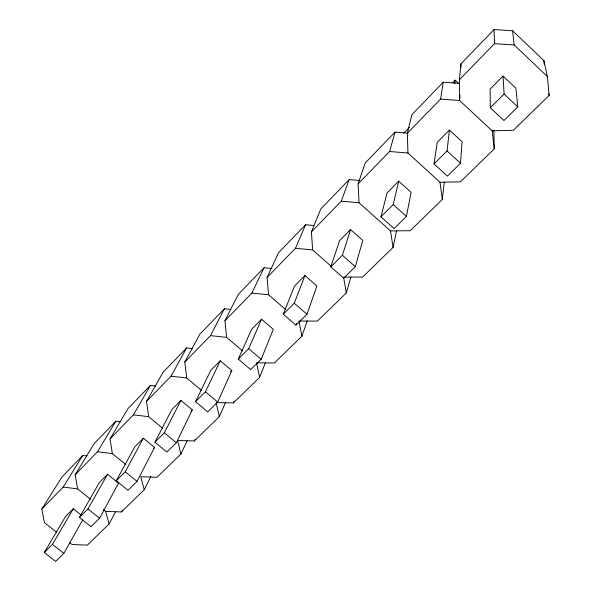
<?xml version="1.0" encoding="UTF-8"?>
<svg xmlns="http://www.w3.org/2000/svg" width="591" height="591" viewBox="0 0 591 591"><rect width="100%" height="100%" fill="white"/><g stroke="black" fill="none" stroke-linecap="round" stroke-linejoin="round"><path stroke-width="0.89" d="M460.478 163.264L462.066 141.722L449.448 130.064L437.207 142.387L434.053 163.877L447.424 176.103L460.478 163.264L447.047 150.919L449.448 130.064M460.064 95.121L459.569 100.5L492.192 130.855L494.261 148.858L460.396 181.836L439.985 182.242L407.938 153.01L389.602 151.51L358.109 183.882L359.025 202.75L390.511 230.933L393.074 247.407L362.623 277.061L344.472 277.135M407.938 153.01L407.354 133.263L440.598 99.089L459.569 100.5L459.355 79.807L460.958 63.85L494.083 29.55L512.574 30.754L543.868 60.555L547.377 76.549L549.15 95.402L513.365 130.256L492.192 130.855M390.511 230.933L410.22 230.704L442.312 199.448L444.269 182.146M454.775 83.782L455.188 80.199L458.527 83.316M440.598 99.089L443.257 82.179L459.355 83.346M406.409 216.446L411.1 192.385L398.703 181.156L387.105 192.821L380.959 216.808L394.086 228.569L406.409 216.446L393.229 204.575L398.703 181.156M393.074 247.407L396.627 230.593M407.354 133.263L411.824 114.72L443.257 82.179M389.602 151.51L395.017 132.125L407.783 133.13M355.324 266.689L362.785 240.411L350.603 229.581L339.603 240.648L330.79 266.837L343.666 278.154L355.324 266.689L342.388 255.268L350.603 229.581M217.015 402.604L233.415 402.892L259.641 377.353L256.524 362.808L274.379 362.992L301.912 336.183L298.957 321.039L317.397 321.098L346.333 292.922L350.914 276.972M358.109 183.882L365.164 163.035L395.017 132.125M301.912 336.183L307.246 320.824M306.98 314.242L316.924 286.007L304.949 275.546L294.503 286.066L283.296 314.19L295.936 325.102L306.98 314.242L294.281 303.235L304.949 275.546M295.936 325.102L296.556 323.417M331.189 266.26L312.632 249.934L311.42 231.879L341.288 201.176L349.185 179.583L359.793 180.491M259.641 377.353L265.322 362.985M261.163 359.306L273.323 329.342L261.554 319.229L251.618 329.239L238.276 359.077L250.687 369.604L261.163 359.306L248.7 348.683L261.554 319.229M311.42 231.879L320.787 208.985L349.185 179.583M233.415 402.892L234.125 401.2M285.83 309.691L268.558 294.754L267.08 277.452L295.448 248.294L305.584 224.735L313.725 225.481M103.432 509.634L105.582 511.355L121.428 511.946L144.248 489.725L140.754 476.745L157.058 477.247L180.942 453.991L177.559 440.524L194.35 440.938L219.357 416.581L225.54 402.405M217.68 402.072L231.827 370.587L220.266 360.805L210.795 370.335L195.54 401.688L207.729 411.861L217.68 402.072L205.439 391.818L220.266 360.805M194.35 440.938L195.111 439.276M267.08 277.452L278.531 252.741L305.584 224.735M180.942 453.991L187.103 440.886M242.628 350.98L226.641 337.38L224.927 320.787L251.906 293.055L264.044 267.745L271.949 268.521M176.354 442.718L192.289 409.895L180.92 400.417L171.892 409.504L154.923 442.186L166.891 452.026L176.354 442.718L164.335 432.804L180.92 400.417M144.248 489.725L150.831 476.538M224.927 320.787L238.254 294.451L264.044 267.745M137.031 481.399L154.569 447.387L143.391 438.204L134.778 446.877L116.257 480.734L128.018 490.257L137.031 481.399L125.226 471.795L143.391 438.204M121.428 511.946L122.271 510.314M201.413 390.282L186.726 377.974L184.791 362.039L210.485 335.636L224.425 308.761L230.756 309.425M69.768 542.752L71.939 544.474L87.35 545.138L109.18 523.877L115.511 511.791M99.569 518.241L118.547 483.194L107.547 474.285L99.318 482.574L79.423 517.465L90.977 526.692L99.569 518.241L87.963 508.947L107.547 474.285M184.791 362.039L199.81 334.255L224.425 308.761M162.761 428.312L148.666 416.677L146.546 401.363L171.035 376.186L186.608 347.922L192.762 348.601M81.41 515.263L73.291 508.777L65.416 516.704L44.281 552.504L55.643 561.45L63.843 553.383L82.762 519.821M146.546 401.363L163.079 372.278L186.608 347.922M125.839 464.6L112.342 453.615L110.044 438.877L133.418 414.852L150.461 385.354L155.913 385.982M44.281 552.504L52.436 544.37L73.291 508.777M110.044 438.877L127.959 408.654L150.461 385.354M90.534 499.269L77.635 488.912L75.183 474.713L97.515 451.76L115.88 421.161L120.305 421.693M75.183 474.713L94.331 443.464L115.88 421.161M56.743 532.425L44.443 522.673L41.85 508.977L63.207 487.028L82.762 455.447L87.076 455.993M41.85 508.977L62.114 476.826L82.762 455.447M403.779 133.145L409.371 127.383M452.736 82.718L455.188 80.199M459.355 79.807L494.512 43.668L494.083 29.55M503.059 76.084L490.124 89.108L490.316 107.776L503.946 120.512L517.79 106.89L515.913 88.199L503.059 76.084L504.101 94.028L517.79 106.89M79.423 517.465L87.963 508.947M116.257 480.734L125.226 471.795M154.923 442.186L164.335 432.804M195.54 401.688L205.439 391.818M238.276 359.077L248.7 348.683M283.296 314.19L294.281 303.235M330.79 266.837L342.388 255.268M380.959 216.808L393.229 204.575M434.053 163.877L447.047 150.919M490.316 107.776L504.101 94.028M153.335 448.613L154.569 447.387M190.996 411.181L192.289 409.895M230.564 371.85L231.827 370.587M494.512 43.668L514.163 44.982L547.377 76.549M341.288 201.176L359.025 202.75M295.448 248.294L312.632 249.934M251.906 293.055L268.558 294.754M210.485 335.636L226.641 337.38M171.035 376.186L186.726 377.974M133.418 414.852L148.666 416.677M97.515 451.76L112.342 453.615M63.207 487.028L77.635 488.912M52.436 544.37L63.843 553.383M105.582 511.355L109.18 523.877M216.099 402.589L219.357 416.581M548.773 93.614L549.15 95.402M343.563 277.142L346.333 292.922M439.985 182.242L442.312 199.448M512.574 30.754L514.163 44.982M543.868 60.555L544.2 64.131M493.877 130.183L494.261 148.858M460.958 63.85L460.987 67.418"/></g></svg>
